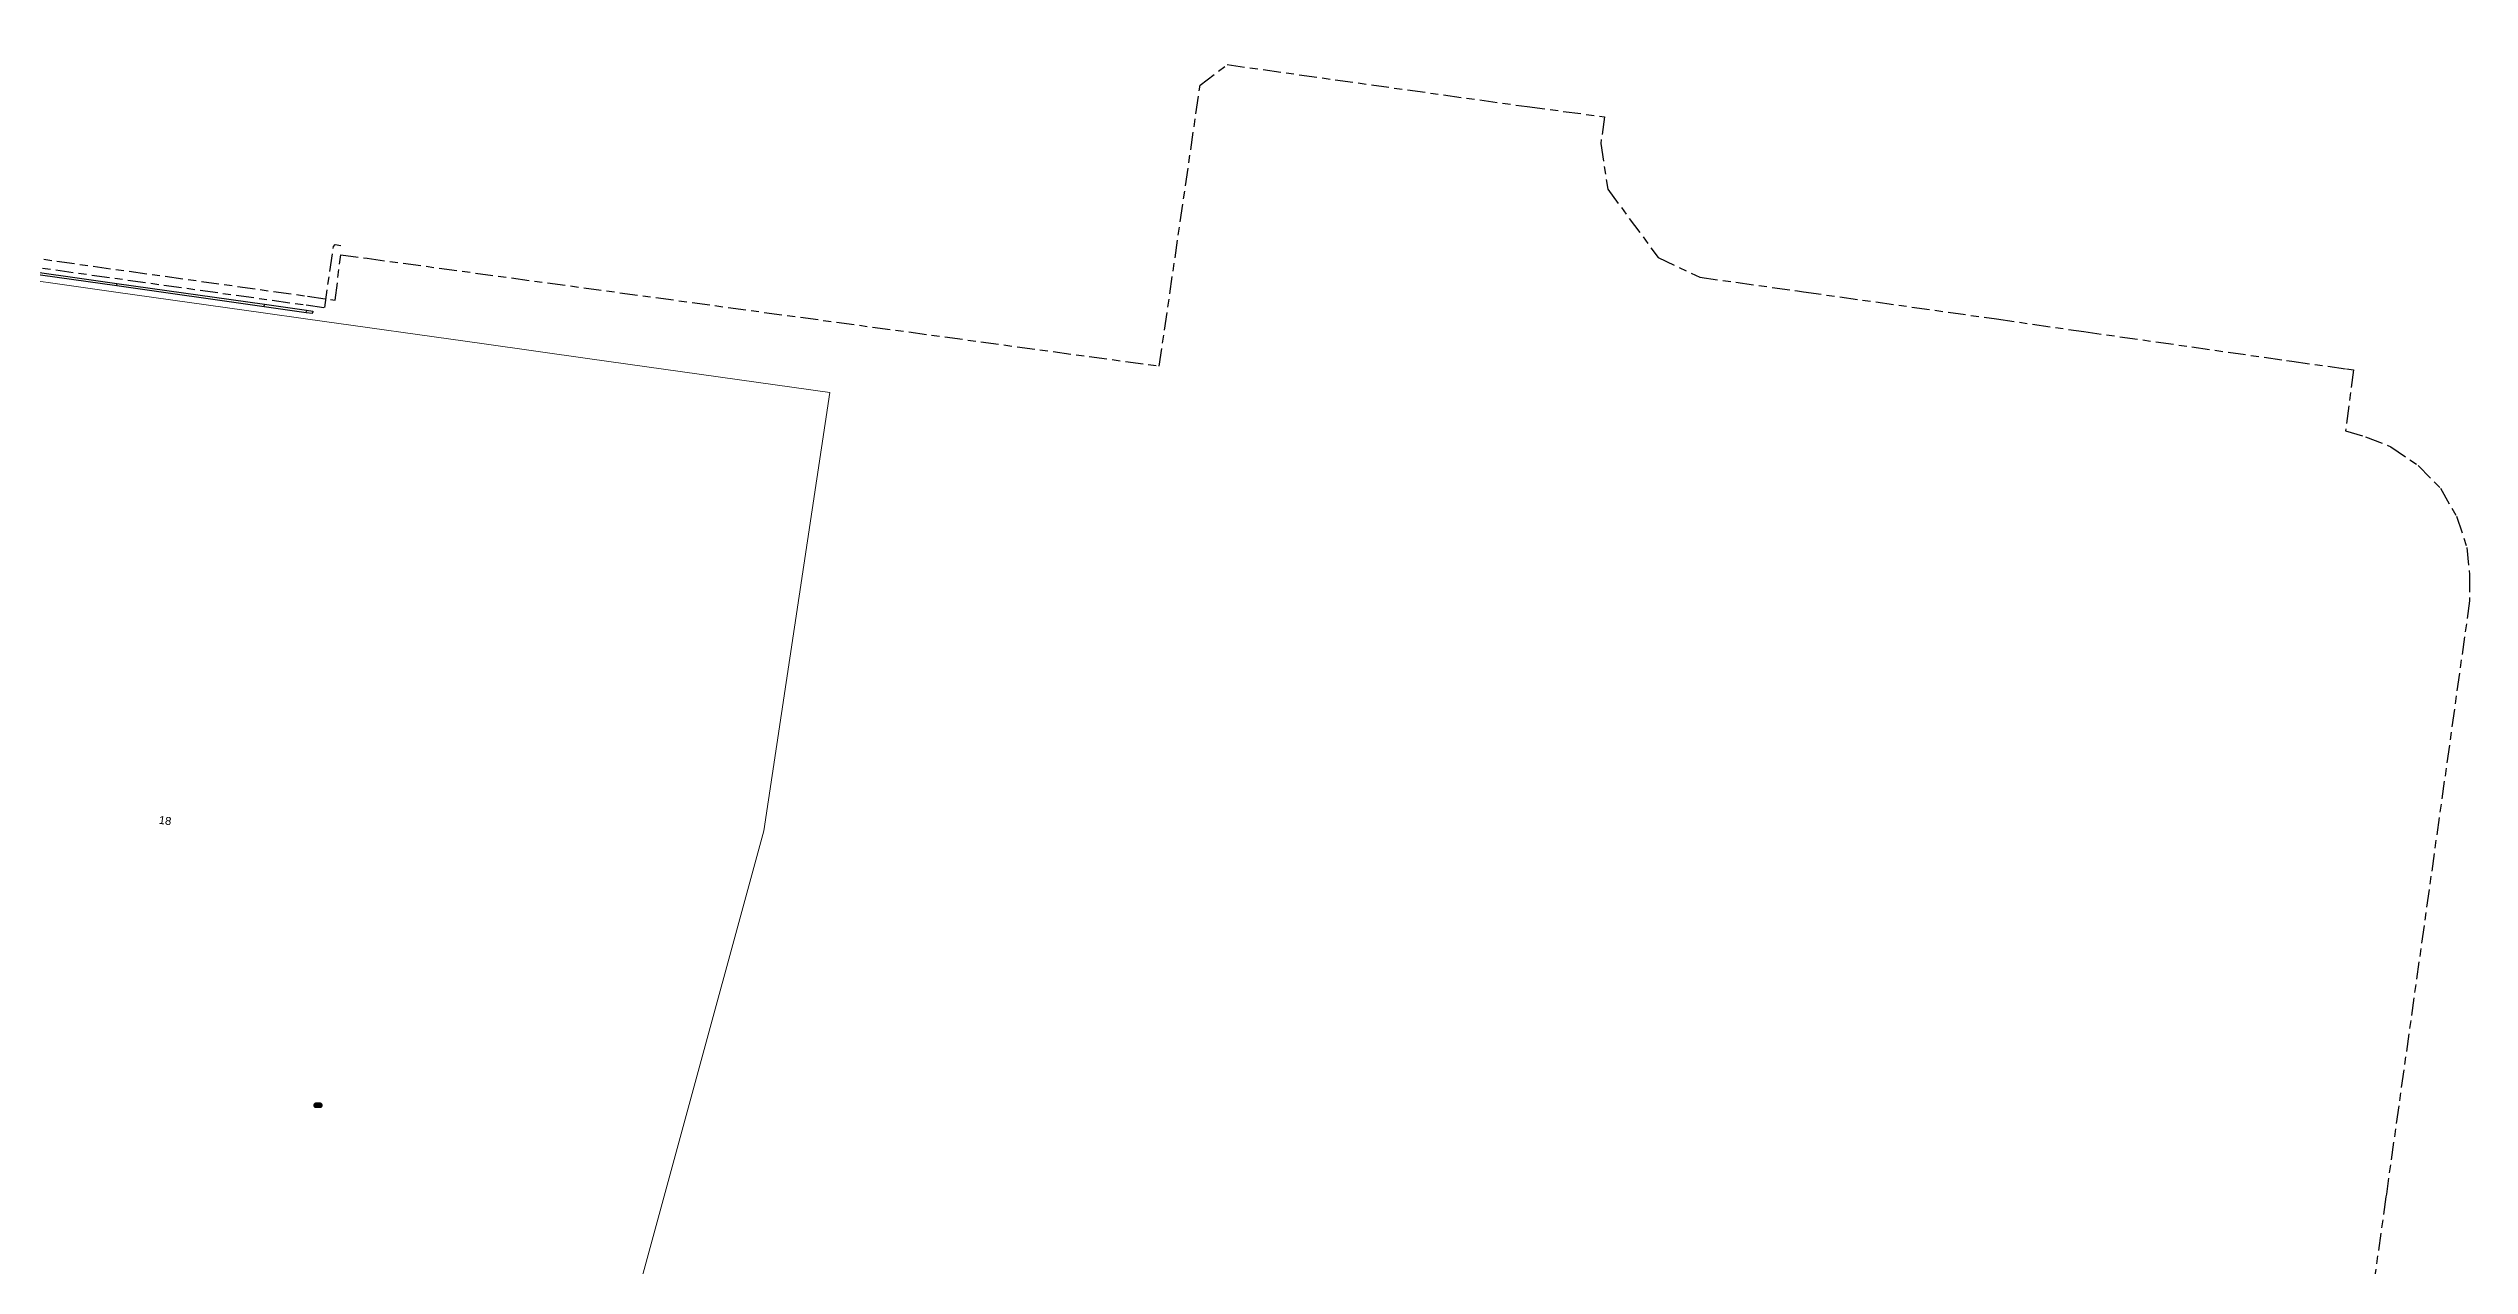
# Model space of a CAD drawing. Header units: metres. Extents: x 307881 to 309377, y 6244646 to 6245709.
# Drawn here: x 308833 to 309377, y 6244949 to 6245223 of the extents above; entities that cross this region are included whole.
import ezdxf
from ezdxf.enums import TextEntityAlignment as Align

# ---------------------------------------------------------------- set-up
doc = ezdxf.new("R2010")
doc.units = ezdxf.units.M
doc.linetypes.add('Cable Exist UG', pattern=[8.2, 4, -1.2, 1.8, -1.2])
doc.layers.get('0').update_dxf_attribs({"color": 6})
doc.layers.add('Cadastre Land Parcels_SP_EXT', color=9, linetype='Continuous', lineweight=5)
for name, color, linetype in [('Duct_SP_EXT', 7, 'Continuous'), ('Equip_SP_HV_NEW', 2, 'Continuous'), ('Mains_HV_EXT', 7, 'Continuous')]:
    doc.layers.add(name, color=color, linetype=linetype)
doc.styles.get("Standard").update_dxf_attribs({"font": 'arial.ttf'})

# ---------------------------------------------------------------- blocks, each defined once
blk = doc.blocks.new('HV_STJ_NEW')
blk.add_hatch(color=256).paths.add_polyline_path([(0.91, 0.13, 0.414214), (0.59, 0.45), (-0.59, 0.45, 0.414214), (-0.91, 0.13), (-0.91, -0.13, 0.414214), (-0.59, -0.45), (0.59, -0.45, 0.414214), (0.91, -0.13)])
blk.add_lwpolyline([(-0.91, 0.13), (-0.91, -0.13, 0.414214), (-0.59, -0.45), (0.59, -0.45, 0.414214), (0.91, -0.13), (0.91, 0.13, 0.414214), (0.59, 0.45), (-0.59, 0.45, 0.414214)], format="xyb", close=True)
for tag, flags, p in [('ORIENTATION', 9, (1.5, 0)), ('OWNED_BY', 9, (1.5, -0.8)), ('OPERATED_BY', 9, (1.5, -1)), ('TYPE', 9, (1.5, -1.4)), ('OPERATING_VOLTAGE', 9, (1.5, -1.6)), ('CONSTRUCTED_VOLTAGE', 9, (1.5, -1.8)), ('Z', 1, (1.5, -2.2)), ('USAGE', 9, (1.5, -0.2)), ('LEGEND', 9, (1.5, -0.4)), ('NOTES', 9, (1.5, -0.6)), ('MAINTAINED_BY', 9, (1.5, -1.2)), ('NUMBER_OF_PHASES', 9, (1.5, -2))]:
    blk.add_attdef(tag, text='', height=0.2, dxfattribs=dict(flags=flags)).set_placement(p, align=Align.MIDDLE_LEFT)

msp = doc.modelspace()

# ---------------------------------------------------------------- linework, layer by layer
at = {"layer": 'Cadastre Land Parcels_SP_EXT', "linetype": 'Continuous'}
msp.add_lwpolyline([(308943.53, 6244899.64), (308956.13, 6244909.41), (308993.54, 6245046.63), (309008.4, 6245145.3), (308954.43, 6245152.89), (308930.11, 6245156.32), (308890.42, 6245161.91), (308880.94, 6245163.25), (308847.77, 6245167.93), (308816.15, 6245172.39), (308717.4, 6245186.32), (308683.99, 6244946.48), (308682.63, 6244936.48), (308681.22, 6244926.63), (308801.5, 6244909.52), (308929.82, 6244891.26), (308943.53, 6244899.64)], close=True, dxfattribs=at)
at = {"layer": 'Duct_SP_EXT'}
for p, q in [((308717.68, 6245187.76), (308847.98, 6245169.38)), ((308717.74, 6245188.24), (308848.04, 6245169.85)), ((308847.98, 6245169.38), (308848.01, 6245169.62)), ((308847.98, 6245169.38), (308881.14, 6245164.7)), ((308848.04, 6245169.85), (308848.01, 6245169.62)), ((308848.04, 6245169.85), (308881.21, 6245165.17)), ((308881.14, 6245164.7), (308881.17, 6245164.94)), ((308881.14, 6245164.7), (308890.63, 6245163.36)), ((308881.21, 6245165.17), (308881.17, 6245164.94)), ((308881.21, 6245165.17), (308890.7, 6245163.83)), ((308890.63, 6245163.36), (308890.66, 6245163.6)), ((308890.63, 6245163.36), (308892.05, 6245163.16)), ((308890.7, 6245163.83), (308890.66, 6245163.6)), ((308890.7, 6245163.83), (308892.11, 6245163.63)), ((308892.05, 6245163.16), (308892.08, 6245163.4)), ((308892.11, 6245163.63), (308892.08, 6245163.4))]:
    msp.add_line(p, q, dxfattribs=at)
at = {"layer": 'Mains_HV_EXT', "linetype": 'Cable Exist UG'}
for points in [[(308476.19, 6245222.77), (308478.02, 6245222.54), (308478.02, 6245222.54), (308489.63, 6245220.91), (308525.65, 6245216.04), (308890.62, 6245165.02), (308894.78, 6245164.46), (308896.74, 6245178.22), (308897.13, 6245178.64), (308898.42, 6245178.43)], [(308525.94, 6245218.06), (308890.9, 6245167), (308897.14, 6245166.07), (308898.37, 6245176.28), (308904.3, 6245175.53), (308904.3, 6245175.53), (309082.56, 6245151.27), (309091.72, 6245214.48), (309097.79, 6245219.13), (309165.32, 6245209.67), (309182.73, 6245207.39), (309182.73, 6245207.39), (309181.88, 6245201.37), (309183.44, 6245191.12), (309194.8, 6245175.72), (309204.18, 6245171.26), (309226.15, 6245168.18), (309227.53, 6245167.99), (309227.53, 6245167.99), (309270.91, 6245161.87), (309290.54, 6245159.04), (309290.54, 6245159.04), (309336.19, 6245152.54), (309337.36, 6245152.37), (309337.36, 6245152.37), (309349.66, 6245150.63), (309351.26, 6245150.44), (309349.44, 6245136.68), (309349.44, 6245136.68), (309353.94, 6245135.35), (309359.63, 6245133.13), (309365.76, 6245128.91), (309370.83, 6245123.78), (309374.38, 6245117.5), (309376.75, 6245110.44), (309377.32, 6245104.36), (309377.36, 6245098.41), (309358.63, 6244964.91), (309358.54, 6244964.25), (309358.54, 6244964.25), (309351.23, 6244912.29)]]:
    msp.add_lwpolyline(points, dxfattribs=at)

# ---------------------------------------------------------------- block references
at = {"layer": 'Equip_SP_HV_NEW'}
msp.add_blockref('HV_STJ_NEW', (308893.27, 6244984.89), dxfattribs=at)

# ---------------------------------------------------------------- texts
at = {"layer": 'Cadastre Land Parcels_SP_EXT'}
msp.add_text('18', height=1.8, rotation=352.3229, dxfattribs=at).set_placement((308857.37, 6245048.27))

doc.saveas('drawing.dxf')
